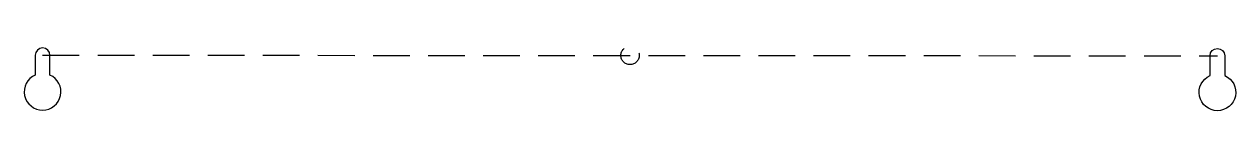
# Model space of a CAD drawing. Header units: inches. Extents: x -8.3 to 8.2, y -0.8 to 0.1.
import ezdxf

# ---------------------------------------------------------------- set-up
doc = ezdxf.new("R2010")
doc.units = ezdxf.units.IN
doc.linetypes.add('DASHED', pattern=[0.75, 0.5, -0.25])
doc.layers.get('0').update_dxf_attribs({"linetype": 'CONTINUOUS'})

msp = doc.modelspace()

# ---------------------------------------------------------------- linework, layer by layer
at = {"linetype": 'DASHED'}
msp.add_line((-8, 0.004), (8, -0.004), dxfattribs=at)
for points in [[(-7.9, 0.004, 1), (-8.1, 0.004), (-8.1, -0.267, 4.791288), (-7.9, -0.267)], [(8.1, -0.004), (8.1, -0.275, -4.791288), (7.9, -0.275), (7.9, -0.004, -1)]]:
    msp.add_lwpolyline(points, format="xyb", close=True)
msp.add_circle((0, 0), 0.125, dxfattribs=at)

doc.saveas('drawing.dxf')
